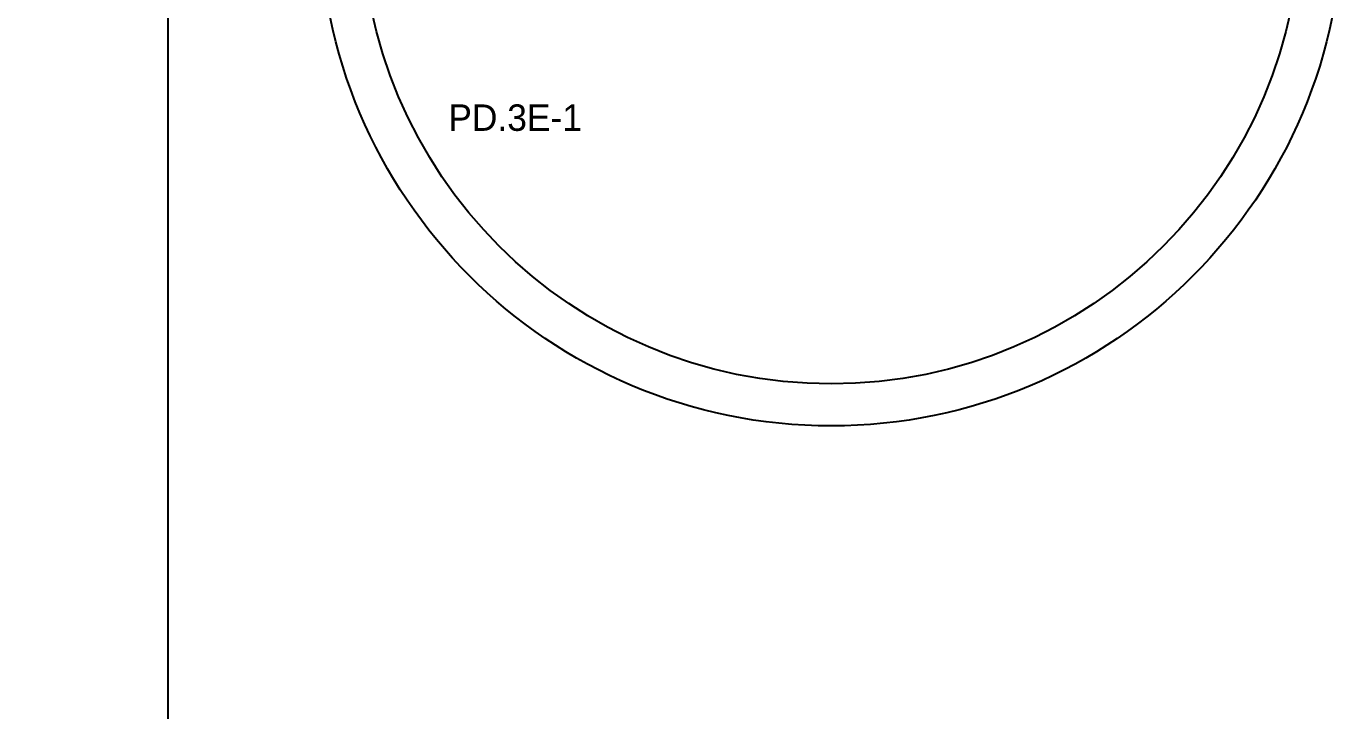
# Model space of a CAD drawing. Header units: metres. Extents: x -325 to 301, y -147 to 149.
# Drawn here: x 41.698 to 46.676, y 78.965 to 81.55 of the extents above; entities that cross this region are included whole.
import ezdxf

# ---------------------------------------------------------------- set-up
doc = ezdxf.new("R2010")
doc.units = ezdxf.units.M
doc.layers.add('-aux', color=50, linetype='Continuous', plot=False)
doc.layers.add('-AUX-TWQ', color=1, linetype='Continuous', plot=False)
doc.layers.add('3-TR Seleccionat', color=44, linetype='Continuous', lineweight=0)
doc.styles.add('x-llegenda materials$0$ENGRAVERS', font='TT0586M.TTF')

msp = doc.modelspace()

# ---------------------------------------------------------------- hatches: boundary and pattern name
at = {"layer": '3-TR Seleccionat'}
h = msp.add_hatch(dxfattribs=at)
h.set_pattern_fill('ANSI31', color=256, scale=0.002, angle=225, style=0)
h.set_pattern_definition([(270, (2.294196, -2.058837), (0.00635, -9e-19), [])])
h.paths.add_polyline_path([(39.289, 79.6467), (39.2896, 80.0632), (37.6597, 80.0668), (37.6425, 79.9968), (36.2677, 79.9968), (36.2676, 79.6467)])
h.paths.add_polyline_path([(44.6509, 79.3227), (44.6516, 79.3218), (44.6516, 79.3222)])

# ---------------------------------------------------------------- linework, layer by layer
at = {"layer": '-aux'}
msp.add_lwpolyline([(42.2345, 3.4567), (42.2345, 133.4567)], dxfattribs=at)
at = {"layer": '-AUX-TWQ'}
for radius in [1.9345, 1.7757]:
    msp.add_circle((44.7418, 81.975), radius, dxfattribs=at)

# ---------------------------------------------------------------- texts
at = {"layer": '-aux', "insert": (43.2937, 81.2554), "char_height": 0.1, "width": 19.210099, "attachment_point": 1, "style": 'x-llegenda materials$0$ENGRAVERS'}
msp.add_mtext('PD.3E-1', dxfattribs=at)

doc.saveas('drawing.dxf')
